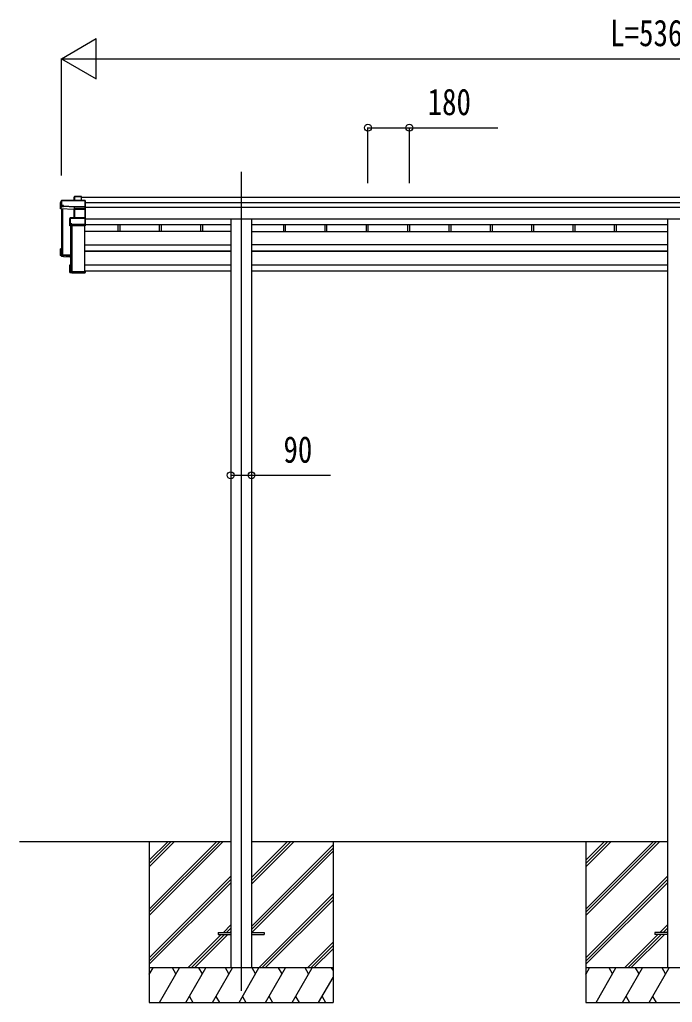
# Model space of a CAD drawing. Units: millimetres, scale not verified. Extents: x -14718 to 14718, y -10395 to 10395.
# Drawn here: x -1561 to 1279, y -5538 to -1262 of the extents above; entities that cross this region are included whole.
import ezdxf
from ezdxf.enums import TextEntityAlignment as Align

# ---------------------------------------------------------------- set-up
doc = ezdxf.new("R2010")
doc.units = ezdxf.units.MM
doc.header["$LTSCALE"] = 50
for name, color, linetype in [('0-3_YKK_12', 2, 'Continuous'), ('0-4_YKK_13', 4, 'Continuous'), ('0-5_YKK_A1', 4, 'Continuous'), ('0-6_YKK_D', 6, 'Continuous')]:
    doc.layers.add(name, color=color, linetype=linetype)
doc.styles.add('ＭＳ ゴシック', font='')
doc.styles.get('ＭＳ ゴシック').set_extended_font_data('MS Gothic')

msp = doc.modelspace()

# ---------------------------------------------------------------- linework, layer by layer
at = {"layer": '0-3_YKK_12'}
for p, q in [((-597.43, -1923.77), (-597.43, -2422.45)), ((-597.43, -2422.45), (-597.43, -5487.63))]:
    msp.add_line(p, q, dxfattribs=at)
at = {"layer": '0-4_YKK_13'}
for p, q in [((-1378.99, -2049.01), (-1383.4, -2056.55)), ((-1276.69, -2048.76), (-1378.56, -2048.76)), ((-1378.56, -2049.21), (-1378.56, -2048.76)), ((-1378.56, -2049.21), (-1276.53, -2049.21)), ((-1378.56, -2071.09), (-1378.56, -2049.21)), ((-1324.34, -2034.44), (-1322.59, -2031.46)), ((-1324.34, -2048.76), (-1324.34, -2034.44)), ((-1322.52, -2031.21), (-1324.27, -2034.2)), ((-1322.59, -2031.46), (-1322.59, -2048.76)), ((-1292.53, -2030.96), (-1322.09, -2030.96)), ((-1322.09, -2031.41), (-1322.09, -2030.96)), ((-1291.53, -2032.01), (-1292.38, -2031.07)), ((-1292.38, -2048.76), (-1292.38, -2031.07)), ((-1291.53, -2048.76), (-1291.53, -2032.01)), ((-1276.53, -2049.21), (-1276.53, -2075.6)), ((-1276.38, -2048.88), (-1275.53, -2049.81)), ((-1275.53, -2075.23), (-1275.53, -2049.81)), ((-1383.47, -2085.43), (-1383.47, -2056.8)), ((-1379.52, -2074.93), (-1383.47, -2085.43)), ((-1324.43, -2088), (-1383.47, -2085.43)), ((-1379.06, -2071.14), (-1379.52, -2071.93)), ((-1379.52, -2074.93), (-1379.52, -2071.93)), ((-1371.03, -2073.51), (-1371.03, -2074.05)), ((-1323.02, -2075.6), (-1371.03, -2073.51)), ((-1371.03, -2074.05), (-1323.03, -2076.14)), ((-1323.54, -2085.63), (-1324.43, -2088)), ((-1323.95, -2124.52), (-1323.95, -2088.31)), ((-1323.92, -2088.42), (-1323.06, -2086.12)), ((-1323.06, -2086.12), (-1323.06, -2124.52)), ((-1323.03, -2085.51), (-1323.03, -2076.14)), ((-1323.03, -2076.14), (-1276.53, -2076.14)), ((-1276.53, -2075.6), (-1323.02, -2075.6)), ((-1276.53, -2085.49), (-1322.56, -2085.49)), ((-1322.56, -2085.49), (-1322.56, -2086.04)), ((-1276.67, -2085.68), (-1275.53, -2084.74)), ((-1276.53, -2076.14), (-1276.53, -2085.49)), ((-1276.53, -2086.04), (-1276.53, -2124.52)), ((-1276.39, -2075.95), (-1275.53, -2075.23)), ((-1275.53, -2084.74), (-1275.53, -2075.23)), ((-1275.53, -2125.54), (-1275.53, -2084.74)), ((-1343.45, -2158.23), (-1343.45, -2126.42)), ((-1341.28, -2124.61), (-1343.25, -2126.02)), ((-1276.53, -2124.52), (-1340.99, -2124.52)), ((-1340.99, -2124.52), (-1340.99, -2124.97)), ((-1276.53, -2124.97), (-1276.53, -2152.87)), ((-1276.39, -2124.64), (-1275.53, -2125.54)), ((-1275.53, -2152.51), (-1275.53, -2125.54)), ((-1341.95, -2154.17), (-1343.45, -2158.23)), ((-1342.95, -2158.73), (-1341.45, -2154.67)), ((-1276.53, -2158.73), (-1342.95, -2158.73)), ((-1341.49, -2150.41), (-1341.95, -2151.2)), ((-1341.95, -2154.17), (-1341.95, -2151.2)), ((-1341.45, -2154.67), (-1333.46, -2154.67)), ((-1333.46, -2150.36), (-1340.99, -2150.36)), ((-1333.46, -2152.87), (-1333.46, -2150.36)), ((-1333.46, -2152.87), (-1333.46, -2153.42)), ((-1276.53, -2152.87), (-1333.46, -2152.87)), ((-1333.46, -2154.67), (-1333.46, -2153.42)), ((-1333.46, -2153.42), (-1276.53, -2153.42)), ((-1276.53, -2153.42), (-1276.53, -2158.73)), ((-1276.53, -2158.73), (-1275.53, -2157.89)), ((-1276.39, -2153.23), (-1275.53, -2152.51)), ((-1275.53, -2157.89), (-1275.53, -2152.51)), ((-1275.53, -2157.89), (-1275.53, -2157.89)), ((-1383.47, -2288.26), (-1383.47, -2259.62)), ((-1382.53, -2260.02), (-1383.35, -2259.28)), ((-1379.53, -2259.26), (-1383.33, -2259.26)), ((-1379.53, -2259.15), (-1383.01, -2259.15)), ((-1382.53, -2260.02), (-1382.53, -2287.26)), ((-1379.53, -2260.02), (-1382.53, -2260.02)), ((-1379.53, -2264.07), (-1381.03, -2261.51)), ((-1379.53, -2261.51), (-1381.03, -2261.51)), ((-1381.03, -2285.83), (-1381.03, -2261.51)), ((-1379.52, -2291.25), (-1383.47, -2288.26)), ((-1382.53, -2287.26), (-1339.53, -2289.13)), ((-1339.53, -2287.63), (-1381.03, -2285.83)), ((-1379.52, -2291.25), (-1371.03, -2291.62)), ((-1376.68, -2282.55), (-1376.68, -2286.02)), ((-1371.03, -2291.62), (-1371.03, -2291.95)), ((-1371.03, -2291.95), (-1343.45, -2293.15)), ((-1371.03, -2291.95), (-1339.53, -2293.32)), ((-1343.45, -2361.05), (-1343.45, -2329.24)), ((-1342.95, -2328.75), (-1339.53, -2328.75)), ((-1339.53, -2329.59), (-1342.51, -2329.59)), ((-1341.01, -2331.08), (-1339.53, -2331.08)), ((-1341.01, -2359.02), (-1341.01, -2331.08)), ((-1343.31, -2361.4), (-1342.51, -2360.51)), ((-1343.25, -2361.45), (-1341.74, -2362.53)), ((-1276.53, -2361.55), (-1342.95, -2361.55)), ((-1342.95, -2361.55), (-1341.45, -2362.62)), ((-1342.51, -2360.51), (-1275.53, -2360.51)), ((-1341.45, -2362.62), (-1333.46, -2362.62)), ((-1277.53, -2359.02), (-1341.01, -2359.02)), ((-1339.11, -2358.28), (-1339.11, -2359.02)), ((-1333.46, -2362.62), (-1333.46, -2362.95)), ((-1333.46, -2362.95), (-1276.53, -2362.95)), ((-1333.46, -2362.95), (-1333.46, -2362.95)), ((-1333.46, -2362.95), (-1276.53, -2362.95)), ((-1275.53, -2354.2), (-1277.53, -2354.2)), ((-1277.53, -2354.65), (-1277.53, -2354.2)), ((-1277.53, -2354.65), (-1277.53, -2359.02)), ((-1275.53, -2354.65), (-1277.53, -2354.65)), ((-1276.53, -2361.55), (-1275.53, -2360.51)), ((-1276.53, -2362.95), (-1276.53, -2361.55)), ((-1276.39, -2362.83), (-1275.53, -2361.93)), ((-1275.53, -2354.2), (-1275.53, -2354.65)), ((-1275.53, -2354.65), (-1275.53, -2360.51)), ((-697.43, -5233.13), (-697.43, -5242.13)), ((-697.43, -5233.13), (-642.43, -5233.13)), ((-697.43, -5242.13), (-642.43, -5242.13)), ((-552.43, -5233.13), (-497.43, -5233.13)), ((-552.43, -5242.13), (-497.43, -5242.13)), ((-497.43, -5233.13), (-497.43, -5242.13)), ((1202.57, -5233.13), (1202.57, -5242.13)), ((1257.57, -5233.13), (1202.57, -5233.13)), ((1257.57, -5242.13), (1202.57, -5242.13))]:
    msp.add_line(p, q, dxfattribs=at)
for points in [[(-1383.47, -2056.8), (-1379.06, -2049.26), (-1379.06, -2071.14)], [(-1322.09, -2048.76), (-1322.09, -2031.41), (-1292.74, -2031.41), (-1292.74, -2048.76)], [(-1379.52, -2074.93), (-1371.03, -2075.3), (-1371.03, -2074.05)], [(-1371.03, -2073.51), (-1371.03, -2071.09), (-1378.56, -2071.09)], [(-1323.03, -2085.51), (-1323.03, -2085.52), (-1323.03, -2085.52)], [(-1322.56, -2124.52), (-1322.56, -2086.04), (-1276.53, -2086.04)], [(-1343.45, -2126.42), (-1341.49, -2125.02), (-1341.49, -2150.41)], [(-1340.99, -2150.36), (-1340.99, -2124.97), (-1276.53, -2124.97)], [(-1339.53, -2290.17), (-1383.47, -2288.26), (-1383.47, -2288.26), (-1382.53, -2287.26)], [(-1343.31, -2328.87), (-1342.51, -2329.59), (-1342.51, -2360.51)], [(-1275.53, -2360.51), (-1275.53, -2360.51), (-1275.53, -2361.93)]]:
    msp.add_lwpolyline(points, dxfattribs=at)
for centre, radius, start, end in [((-1378.57, -2049.26), 0.494, 149.67684, 180.01902), ((-1378.67, -2050.62), 1.41, 85.38783, 105.84391), ((-1378.56, -2049.26), 0.5, 90, 149.66687), ((-1322.1, -2031.45), 0.494, 149.67684, 180.01902), ((-1322.2, -2032.81), 1.41, 85.38783, 105.84391), ((-1322.09, -2031.46), 0.5, 90, 149.66687), ((-1378.67, -2072.5), 1.41, 85.38783, 105.84391), ((-1323.56, -2086.13), 0.502, 0.6157, 87.19354), ((-1323.43, -2086), 0.63, 355.28892, 50.49396), ((-1340.99, -2125.02), 0.498, 125.56678, 179.8201), ((-1341.1, -2126.38), 1.41, 85.38783, 105.84391), ((-1340.99, -2125.02), 0.5, 90, 125.54593), ((-1341.1, -2151.77), 1.41, 85.38783, 105.84391)]:
    msp.add_arc(centre, radius, start, end, dxfattribs=at)
for centre, major_axis, ratio, start_param, end_param in [((-1323.87, -2034.49), (-0.257, 0.444), 0.891995, 0.2825853, 0.9960465), ((-1292.74, -2031.46), (0.499, 0.499), 0.052408, 0.7330383, 1.5184364), ((-1292.03, -2031.46), (0.499, -0.499), 0.052408, 2.4085544, 3.1939525), ((-1276.74, -2049.26), (0.372, 0.372), 0.900404, 0.0523599, 0.837758), ((-1276.03, -2049.26), (-0.372, 0.372), 0.900404, 6.2308254, 7.0162236), ((-1324.42, -2088.42), (0.495, -0.086), 0.832908, 0.2017128, 1.7252301), ((-1322.54, -2085.68), (1, -0.045), 0.165035, 2.0927496, 3.0878869), ((-1322.56, -2086.17), (0.5, -0.046), 0.224394, 2.093456, 3.1010707), ((-1323.02, -2075.65), (0.011, 0.5), 0.002284, 1.4661262, 2.9758193), ((-1322.56, -2085.66), (1, 0), 0.165356, 1.5707963, 2.0604871), ((-1322.54, -2085.68), (1, -0.045), 0.165035, 2.0898554, 2.0927496), ((-1322.56, -2086.15), (0.5, 0), 0.226184, 1.5707963, 2.0728914), ((-1277.03, -2085.99), (0.498, 0.498), 0.083094, 5.4454273, 6.2002822), ((-1277.03, -2085.99), (-0.372, 0.372), 0.900404, 3.8746309, 4.6294858), ((-1276.03, -2075.65), (-0.372, 0.372), 0.900404, 0.7330383, 1.4878932), ((-1276.03, -2075.65), (0.498, 0.498), 0.083094, 2.3038346, 3.0586895), ((-1342.98, -2126.44), (-0.169, 0.473), 0.931403, 0.4203333, 1.203868), ((-1276.03, -2125.02), (-0.5, 0.5), 0.02182, 5.550147, 6.3050019), ((-1276.03, -2125.02), (-0.372, 0.372), 0.900404, 6.2613687, 7.0162236), ((-1342.98, -2158.31), (-0.289, 0.44), 0.847113, 0.9113503, 1.694885), ((-1342.98, -2158.31), (0.498, -0.074), 0.830741, 4.1047896, 4.8883243), ((-1341.45, -2154.17), (0.479, 0.147), 0.993384, 2.8453888, 4.4124582), ((-1276.03, -2152.93), (-0.372, 0.372), 0.900404, 0.7330383, 1.4878932), ((-1276.03, -2152.93), (0.498, 0.498), 0.083094, 2.3038346, 3.0586895), ((-1383, -2259.57), (0.257, 0.444), 0.891995, 1.432085, 2.1455462), ((-1382.99, -2259.57), (0.491, 0.117), 0.873782, 2.089881, 2.161818), ((-1382.95, -2259.65), (0.474, -0.272), 0.885613, 2.0407293, 2.8261274), ((-1342.98, -2329.17), (0.289, 0.44), 0.847113, 1.4467076, 2.2302423), ((-1342.98, -2329.17), (0.498, 0.074), 0.830741, 1.394861, 2.1783957), ((-1342.98, -2361.03), (0.169, 0.473), 0.931403, 1.9377246, 2.7212593), ((-1342.98, -2361.03), (-0.255, 0.46), 0.938446, 1.8784237, 2.6619584), ((-1341.45, -2362.12), (0.479, 0.147), 0.993384, 3.7907337, 4.4124582), ((-1276.03, -2362.45), (0.5, 0.5), 0.02182, 3.119776, 3.8746309)]:
    msp.add_ellipse(centre, major_axis=major_axis, ratio=ratio, start_param=start_param, end_param=end_param, dxfattribs=at)
at = {"layer": '0-5_YKK_A1'}
for p, q in [((-1291.53, -2034.81), (3896.67, -2034.81)), ((-1379.53, -2085.6), (-1379.53, -2284.39)), ((-1378.03, -2085.67), (-1378.03, -2284.39)), ((-1377.52, -2085.69), (-1377.52, -2281.71)), ((-1374.41, -2085.83), (-1374.41, -2284.69)), ((-1275.53, -2057.69), (3880.67, -2057.69)), ((-1275.53, -2077.84), (3880.67, -2077.84)), ((-1275.53, -2129.05), (3880.67, -2129.05)), ((1257.37, -2129.05), (1257.37, -5387.63)), ((-1339.53, -2158.73), (-1339.53, -2357.98)), ((-1338.03, -2158.73), (-1338.03, -2357.98)), ((-1334.41, -2158.73), (-1334.41, -2358.28)), ((-1278.03, -2358.28), (-1278.03, -2158.73)), ((-1275.53, -2153.37), (-642.63, -2153.32)), ((-1133.48, -2153.37), (-1133.48, -2183.17)), ((-1125.33, -2153.37), (-1125.33, -2183.17)), ((-953.48, -2153.37), (-953.48, -2183.15)), ((-945.33, -2153.37), (-945.33, -2183.15)), ((-773.48, -2153.37), (-773.48, -2183.14)), ((-765.33, -2153.37), (-765.33, -2183.14)), ((-552.23, -2153.35), (1257.37, -2153.37)), ((-413.48, -2153.37), (-413.48, -2183.16)), ((-405.33, -2153.37), (-405.33, -2183.16)), ((-233.48, -2153.37), (-233.48, -2183.16)), ((-225.33, -2153.37), (-225.33, -2183.16)), ((-53.48, -2153.36), (-53.48, -2183.16)), ((-45.33, -2153.36), (-45.33, -2183.16)), ((126.52, -2153.36), (126.52, -2183.16)), ((134.67, -2153.36), (134.67, -2183.16)), ((306.52, -2153.37), (306.52, -2183.17)), ((314.67, -2153.37), (314.67, -2183.17)), ((486.52, -2153.37), (486.52, -2183.17)), ((494.67, -2153.37), (494.67, -2183.17)), ((666.52, -2153.37), (666.52, -2183.17)), ((674.67, -2153.37), (674.67, -2183.17)), ((846.52, -2153.37), (846.52, -2183.18)), ((854.67, -2153.37), (854.67, -2183.18)), ((1026.52, -2153.37), (1026.52, -2183.18)), ((1034.67, -2153.37), (1034.67, -2183.18)), ((-642.63, -2183.13), (-1278.03, -2183.18)), ((-552.25, -2183.16), (1257.37, -2183.18)), ((-1278.03, -2241.96), (-642.62, -2241.91)), ((1257.37, -2241.84), (-552.26, -2241.71)), ((-1379.23, -2284.69), (-1378.33, -2284.69)), ((-1377.52, -2281.71), (-1374.62, -2284.6)), ((-1374.41, -2284.69), (-1339.53, -2284.69)), ((-1374.41, -2284.69), (-1339.53, -2284.69)), ((-1278.03, -2268.2), (-642.62, -2268.22)), ((-642.63, -2270.93), (-1278.03, -2270.91)), ((-1133.48, -2268.2), (-1133.48, -2270.91)), ((-1125.33, -2268.2), (-1125.33, -2270.91)), ((-953.48, -2268.2), (-953.48, -2270.91)), ((-945.33, -2268.2), (-945.33, -2270.91)), ((-773.48, -2268.2), (-773.48, -2270.91)), ((-765.33, -2268.2), (-765.33, -2270.91)), ((-552.26, -2268.18), (1257.37, -2268.2)), ((1257.37, -2270.91), (-552.25, -2270.89)), ((-413.48, -2268.2), (-413.48, -2270.91)), ((-405.33, -2268.2), (-405.33, -2270.91)), ((-233.48, -2268.2), (-233.48, -2270.91)), ((-225.33, -2268.2), (-225.33, -2270.91)), ((-53.48, -2268.2), (-53.48, -2270.91)), ((-45.33, -2268.2), (-45.33, -2270.91)), ((126.52, -2268.2), (126.52, -2270.91)), ((134.67, -2268.2), (134.67, -2270.91)), ((306.52, -2268.2), (306.52, -2270.91)), ((314.67, -2268.2), (314.67, -2270.91)), ((486.52, -2268.2), (486.52, -2270.91)), ((494.67, -2268.2), (494.67, -2270.91)), ((666.52, -2268.2), (666.52, -2270.91)), ((674.67, -2268.2), (674.67, -2270.91)), ((846.52, -2268.2), (846.52, -2270.91)), ((854.67, -2268.2), (854.67, -2270.91)), ((1026.52, -2268.2), (1026.52, -2270.91)), ((1034.67, -2268.2), (1034.67, -2270.91)), ((1208.1, -2268.2), (1208.1, -2270.91)), ((1214.67, -2268.2), (1214.67, -2270.91)), ((-642.63, -2329.5), (-1278.03, -2329.48)), ((1257.37, -2329.48), (-552.25, -2329.46)), ((-1339.23, -2358.28), (-1338.33, -2358.28)), ((-1337.52, -2355.31), (-1334.62, -2358.19)), ((-1334.41, -2358.28), (-1278.03, -2358.28)), ((-1277.53, -2355.56), (-1278.03, -2355.56)), ((-642.63, -2355.58), (-1275.53, -2355.56)), ((1257.37, -2355.56), (-552.25, -2355.54)), ((-1561.15, -4837.63), (-642.43, -4837.63)), ((-997.43, -4837.63), (-997.43, -5537.63)), ((-997.43, -5131.61), (-703.45, -4837.63)), ((-997.43, -5145.75), (-689.31, -4837.63)), ((-997.43, -5159.89), (-675.17, -4837.63)), ((-997.43, -4919.48), (-915.59, -4837.63)), ((-997.43, -4933.62), (-901.44, -4837.63)), ((-997.43, -4947.76), (-887.3, -4837.63)), ((-552.43, -5023.26), (-366.8, -4837.63)), ((-552.43, -5009.12), (-380.94, -4837.63)), ((-552.43, -4994.98), (-395.08, -4837.63)), ((-552.43, -4837.63), (1257.37, -4837.63)), ((-552.43, -5207.11), (-197.43, -4852.11)), ((-552.43, -5221.25), (-197.43, -4866.25)), ((-197.43, -4837.63), (-197.43, -5537.63)), ((902.57, -4837.63), (902.57, -5537.63)), ((902.57, -5131.61), (1196.55, -4837.63)), ((902.57, -5145.75), (1210.69, -4837.63)), ((902.57, -5159.89), (1224.83, -4837.63)), ((902.57, -4919.48), (984.41, -4837.63)), ((902.57, -4933.62), (998.56, -4837.63)), ((902.57, -4947.76), (1012.7, -4837.63)), ((-550.17, -5233.13), (-197.43, -4880.4)), ((-997.43, -5343.74), (-642.43, -4988.74)), ((902.57, -5343.74), (1257.57, -4988.74)), ((-997.43, -5357.88), (-642.43, -5002.89)), ((-997.43, -5372.03), (-642.43, -5017.03)), ((902.57, -5357.88), (1257.57, -5002.89)), ((902.57, -5372.03), (1257.57, -5017.03)), ((-520.82, -5387.63), (-197.43, -5064.24)), ((-506.68, -5387.63), (-197.43, -5078.38)), ((-492.54, -5387.63), (-197.43, -5092.53)), ((-674.69, -5233.13), (-642.43, -5200.87)), ((-660.55, -5233.13), (-642.43, -5215.02)), ((1225.31, -5233.13), (1257.57, -5200.87)), ((1239.45, -5233.13), (1257.57, -5215.02)), ((-829.19, -5387.63), (-683.69, -5242.13)), ((-815.05, -5387.63), (-669.55, -5242.13)), ((-800.9, -5387.63), (-655.4, -5242.13)), ((-646.4, -5233.13), (-642.43, -5229.16)), ((1070.81, -5387.63), (1216.31, -5242.13)), ((1084.95, -5387.63), (1230.45, -5242.13)), ((1099.1, -5387.63), (1244.6, -5242.13)), ((1253.6, -5233.13), (1257.57, -5229.16)), ((-308.69, -5387.63), (-197.43, -5276.37)), ((-294.55, -5387.63), (-197.43, -5290.52)), ((-280.41, -5387.63), (-197.43, -5304.66)), ((-197.43, -5387.63), (-997.43, -5387.63)), ((-997.43, -5416.57), (-980.72, -5387.63)), ((-995.72, -5413.61), (-997.43, -5410.65)), ((-952.89, -5537.63), (-866.28, -5387.63)), ((-881.28, -5413.61), (-896.29, -5387.63)), ((-837.41, -5537.63), (-750.81, -5387.63)), ((-765.81, -5413.61), (-780.81, -5387.63)), ((-721.94, -5537.63), (-635.34, -5387.63)), ((-650.34, -5413.61), (-665.34, -5387.63)), ((-606.47, -5537.63), (-519.87, -5387.63)), ((-534.87, -5413.61), (-549.87, -5387.63)), ((-491, -5537.63), (-404.4, -5387.63)), ((-419.4, -5413.61), (-434.4, -5387.63)), ((-375.53, -5537.63), (-288.93, -5387.63)), ((-303.93, -5413.61), (-318.93, -5387.63)), ((-260.06, -5537.63), (-197.43, -5429.15)), ((-197.43, -5398.08), (-203.46, -5387.63)), ((1702.57, -5387.63), (902.57, -5387.63)), ((902.57, -5416.57), (919.28, -5387.63)), ((904.28, -5413.61), (902.57, -5410.65)), ((947.11, -5537.63), (1033.72, -5387.63)), ((1018.72, -5413.61), (1003.71, -5387.63)), ((1062.59, -5537.63), (1149.19, -5387.63)), ((1134.19, -5413.61), (1119.19, -5387.63)), ((1178.06, -5537.63), (1264.66, -5387.63)), ((1249.66, -5413.61), (1234.66, -5387.63)), ((-822.42, -5511.65), (-807.42, -5537.63)), ((-706.94, -5511.65), (-691.94, -5537.63)), ((-591.47, -5511.65), (-576.48, -5537.63)), ((-476, -5511.65), (-461.01, -5537.63)), ((-360.53, -5511.65), (-345.54, -5537.63)), ((-245.06, -5511.65), (-230.07, -5537.63)), ((1077.58, -5511.65), (1092.58, -5537.63)), ((1193.06, -5511.65), (1208.06, -5537.63)), ((-997.43, -5537.63), (-197.43, -5537.63)), ((902.57, -5537.63), (1702.57, -5537.63))]:
    msp.add_line(p, q, dxfattribs=at)
for points in [[(-642.63, -2129.05), (-642.43, -4662.63), (-642.43, -5387.63)], [(-552.23, -2129.05), (-552.43, -4662.63), (-552.43, -5387.63)]]:
    msp.add_lwpolyline(points, dxfattribs=at)
for centre, radius, start, end in [((-1379.23, -2284.39), 0.299, 180.1578, 270.15693), ((-1378.33, -2284.39), 0.299, 269.84307, 359.8422), ((-1377.73, -2281.93), 0.3, 45.07151, 179.70637), ((-1374.41, -2284.39), 0.301, 225.19514, 270.02698), ((-1339.23, -2357.98), 0.299, 180.1578, 270.15693), ((-1338.33, -2357.98), 0.299, 269.84307, 359.8422), ((-1337.73, -2355.52), 0.3, 45.07151, 179.70637), ((-1334.41, -2357.98), 0.301, 225.19514, 270.02698)]:
    msp.add_arc(centre, radius, start, end, dxfattribs=at)
at = {"layer": '0-6_YKK_D'}
for p, q in [((-1379.53, -1431.95), (-1227.98, -1344.45)), ((-1227.98, -1519.45), (-1227.98, -1344.45)), ((-1379.53, -1939.99), (-1379.53, -1430.95)), ((-1379.53, -1431.95), (-1227.98, -1519.45)), ((-1379.53, -1431.95), (-1076.42, -1431.95)), ((-1204.53, -1431.95), (3809.67, -1431.95)), ((-45.33, -1973.96), (-45.33, -1730.95)), ((134.67, -1973.96), (134.67, -1730.95)), ((-642.63, -3218.1), (-642.63, -3245.34)), ((-552.23, -3216.15), (-552.23, -3245.34))]:
    msp.add_line(p, q, dxfattribs=at)
for points in [[(-45.33, -1731.95), (134.67, -1731.95), (519.77, -1731.95)], [(-642.63, -3244.34), (-552.23, -3244.34), (-208.43, -3244.34)]]:
    msp.add_lwpolyline(points, dxfattribs=at)
for centre in [(-45.33, -1731.95), (134.67, -1731.95), (-642.63, -3244.34), (-552.23, -3244.34)]:
    msp.add_circle(centre, 14.88, dxfattribs=at)

# ---------------------------------------------------------------- texts
at = {"layer": '0-6_YKK_D', "style": 'ＭＳ ゴシック', "width": 0.8}
for s, p in [('L=5364', (1008.57, -1411.95)), ('180', (214.17, -1711.95)), ('90', (-413.23, -3224.34))]:
    msp.add_text(s, height=115.5, dxfattribs=at).set_placement(p, align=Align.BOTTOM_LEFT)

doc.saveas('drawing.dxf')
